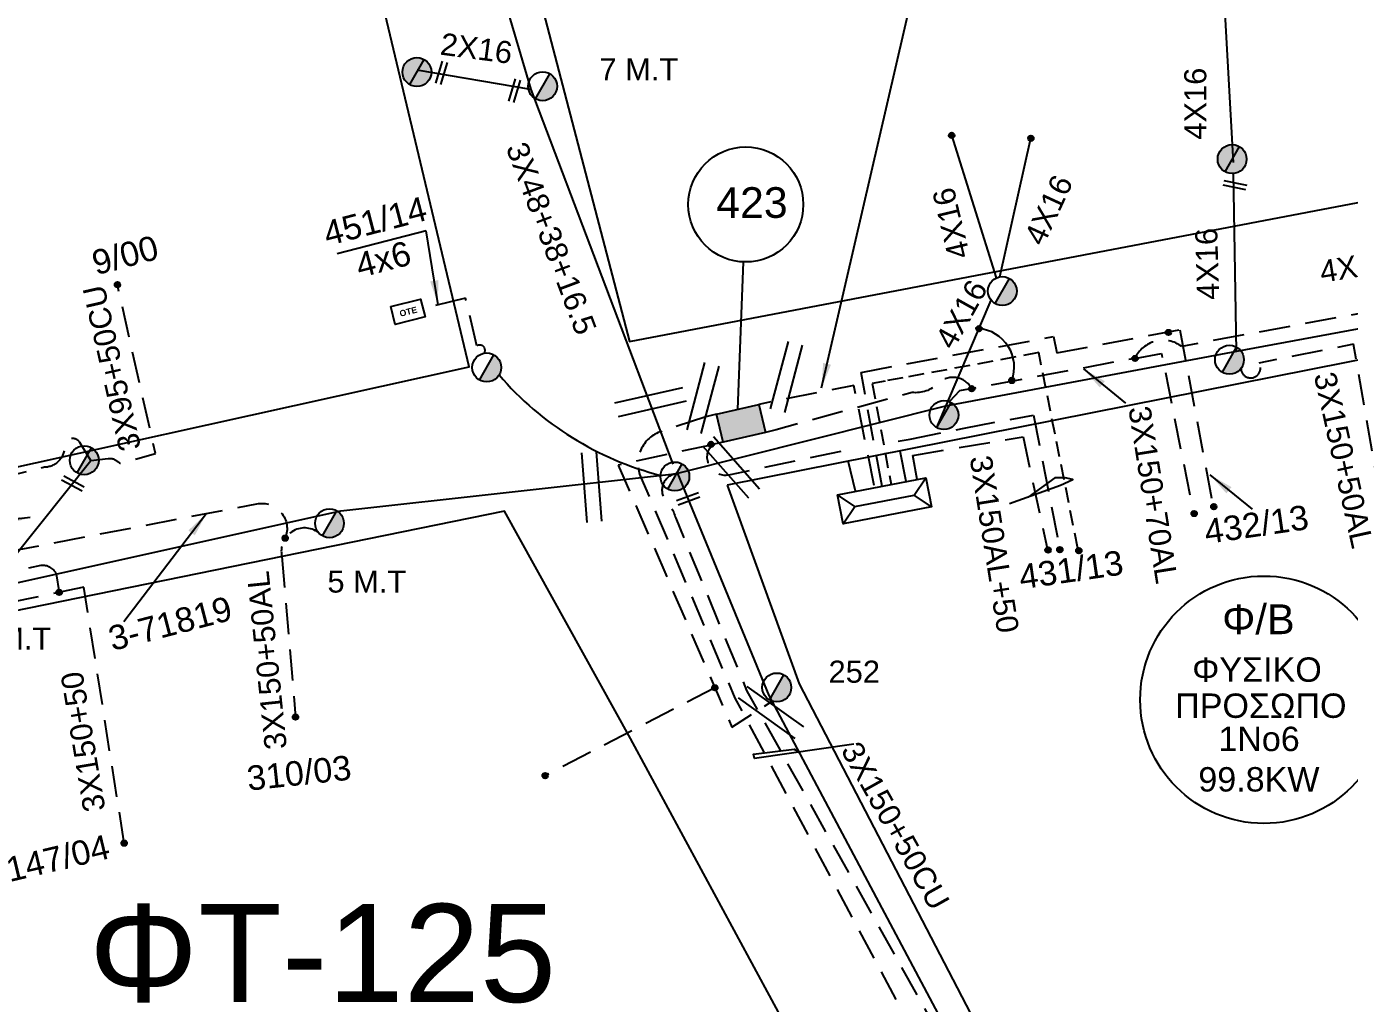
# Model space of a CAD drawing. Header units: millimetres. Extents: x 938 to 3112, y 793 to 1825.
# Drawn here: x 2578.7 to 2686.6, y 1379.7 to 1459.4 of the extents above; entities that cross this region are included whole.
import ezdxf
from ezdxf.enums import TextEntityAlignment as Align

# ---------------------------------------------------------------- set-up
doc = ezdxf.new("R2010")
doc.units = ezdxf.units.MM
doc.linetypes.add('DASHED', pattern=[19.05, 12.7, -6.35])
for name, color, linetype in [('Link Box 4 Διευθύνσεων', 7, 'Continuous'), ('Pillar OTE', 7, 'Continuous'), ('Γέφυρες Εναερίου Δικτύου', 7, 'Continuous'), ('Γυμνά εναέρια ΧΤ (1Φ)   2x16AL', 7, 'Continuous'), ('Γυμνά εναέρια ΧΤ και ΦΟΠ (3Φ)   4x50+16AL', 7, 'Continuous'), ('Εναέρια παροχή ΧΤ 4x16', 7, 'SYN_LINE'), ('Επιγραφές - Σχήματα', 7, 'Continuous'), ('Καλώδια ΧΤ   3x150+50AL', 7, 'DASHED'), ('Καλώδια ΧΤ   3x150+50CU', 7, 'DASHED'), ('Καλώδια ΧΤ   3x150+70AL', 7, 'DASHED'), ('Καλώδια ΧΤ   3x150AL+50CU', 7, 'DASHED'), ('Καλώδια ΧΤ   3x48+38+16.5', 7, 'DASHED'), ('Καλώδια ΧΤ   3x95+50CU', 7, 'DASHED'), ('Καλώδια ΧΤ   4X50+13', 7, 'Continuous'), ('Μηχανική τομή', 7, 'Continuous'), ('Στύλος Ξύλινος', 7, 'Continuous'), ('Στύλος Ξύλινος @ 1', 7, 'Continuous'), ('Στύλος ΦΜ', 7, 'Continuous'), ('Στύλος ΦΜ @ 1', 7, 'Continuous'), ('Συνδέσεις', 7, 'Continuous'), ('Συνεστραμμένα ΧΤ   3x70+54.6+25AL', 7, 'SYN_LINE'), ('Τομή', 7, 'Continuous'), ('Υποσταθμός πόλεως', 7, 'Continuous'), ('Υπόβαθρο ΔΕΗ', 7, 'Continuous'), ('Υπόγεια καλώδια Παροχών ΧΤ   4x6', 7, 'DASHED')]:
    doc.layers.add(name, color=color, linetype=linetype)
doc.styles.add('ar', font='arial.ttf')
doc.styles.get("Standard").update_dxf_attribs({"font": 'arial.ttf'})
doc.linetypes.add('SYN_LINE', pattern='A,0.5,-0.0001,["/\\/\\/\\/",Standard,S=0.1,R=0,X=0,Y=-0.05],-0.25', length=0.7501)
doc.dimstyles.new('ISO-25', dxfattribs={"dimtxt": 2.5, "dimasz": 2.5, "dimexe": 1.25, "dimexo": 0.625, "dimtad": 1, "dimtxsty": 'Standard', "dimcen": 2.5, "dimaunit": 2, "dimazin": 0, "dimtfac": 1, "dimtmove": 0, "dimatfit": 3, "dimfxl": 1, "dimarcsym": 0})

# ---------------------------------------------------------------- blocks, each defined once
blk = doc.blocks.new('LINK BOX 4 ΑΝΑΧΩΡΗΣΕΩΝ')
at = {"layer": 'Link Box 4 Διευθύνσεων', "ltscale": 40}
blk.add_hatch(color=256, dxfattribs=at).paths.add_polyline_path([(-3.54, 0), (-3.54, -4.67), (3.54, -4.67), (3.54, 0)])
for p, q in [((-3.54, 0), (-5.33, 0)), ((5.33, 0), (3.54, 0)), ((-3.54, -4.67), (-5.33, -4.67)), ((5.33, -4.67), (3.54, -4.67))]:
    blk.add_line(p, q, dxfattribs=at)
blk.add_lwpolyline([(-3.54, -4.67), (-3.54, 0), (3.54, 0), (3.54, -4.67)], close=True, dxfattribs=at)
blk = doc.blocks.new('ΥΠΑΡΧΩΝ ΤΣΙΜΕΝΤΕΝΙΟΣ ΣΤΥΛΟΣ')
at = {"layer": 'Στύλος ΦΜ'}
blk.add_hatch(color=256, dxfattribs=at).paths.add_polyline_path([(-1.29, -2.28, 0.574793), (2.62, 0, 0.268822), (1.3, 2.27)])
blk.add_line((-1.29, -2.28), (1.3, 2.27), dxfattribs=at)
blk.add_circle((0, 0), 2.62, dxfattribs=at)
at = {"layer": 'Στύλος ΦΜ', "flags": 4}
for tag, p in [('ΑΡΙΘΜΟΣ', (-4.68, 8.05)), ('ΤΥΠΟΣ', (-4.91, 3.03))]:
    blk.add_attdef(tag, p, '', height=4, dxfattribs=at)
blk = doc.blocks.new('ΤΟΜΗ')
at = {"layer": 'Τομή', "ltscale": 40}
for p, q in [((-5.68, 0), (5.68, 0)), ((5.68, -2.33), (-5.68, -2.33))]:
    blk.add_line(p, q, dxfattribs=at)
blk = doc.blocks.new('ΥΠΑΡΧΩΝ ΞΥΛΙΝΟΣ ΣΤΥΛΟΣ')
at = {"layer": 'Στύλος Ξύλινος'}
h = blk.add_hatch(color=7, dxfattribs=at)
h.paths.add_polyline_path([(-2.62, 0, 0.270008), (-1.29, -2.28), (1.3, 2.27, 0.576266)])
h.paths.add_polyline_path([(-1.29, -2.28, 0.574793), (2.62, 0, 0.268822), (1.3, 2.27)])
at = {"layer": 'Στύλος Ξύλινος', "color": 7}
blk.add_line((-1.29, -2.28), (1.3, 2.27), dxfattribs=at)
blk.add_circle((0, 0), 2.62, dxfattribs=at)
at = {"layer": 'Στύλος Ξύλινος', "flags": 4}
for tag, p in [('ΑΡΙΘΜΟΣ', (-4.91, 8.6)), ('ΤΥΠΟΣ', (-4.85, 3.39))]:
    blk.add_attdef(tag, p, '', height=4, dxfattribs=at)
blk = doc.blocks.new('_ΣΥΝΔΕΣΗ')
at = {"layer": 'Συνδέσεις', "linetype": 'SYN_LINE', "ltscale": 40}
blk.add_hatch(color=256, dxfattribs=at).paths.add_polyline_path([(0.5, -0.01, 1), (-0.5, -0.01, 1)])
at = {"layer": 'Συνδέσεις'}
blk.add_circle((0, -0.01), 0.5, dxfattribs=at)
blk = doc.blocks.new('ΜΗΧΑΝΙΚΗ ΤΟΜΗ')
at = {"layer": 'Μηχανική τομή', "ltscale": 40}
for p, q in [((-1.89, 0.78), (1.89, 0.78)), ((1.89, 0), (-1.89, 0))]:
    blk.add_line(p, q, dxfattribs=at)
blk = doc.blocks.new('ΥΠΟΣΤΑΘΜΟΣ ΠΟΛΕΩΣ')
at = {"layer": 'Υποσταθμός πόλεως', "linetype": 'Continuous', "ltscale": 40}
blk.add_lwpolyline([(-8.57, 2.82), (8.57, 2.82), (8.57, -2.82), (-8.57, -2.82)], close=True, dxfattribs=at)
for points in [[(-5.75, 0), (-8.57, 2.82)], [(5.75, 0), (8.57, 2.82)], [(-8.57, -2.82), (-5.75, 0)], [(-5.75, 0), (5.75, 0)], [(8.57, -2.82), (5.75, 0)]]:
    blk.add_lwpolyline(points, dxfattribs=at)
at = {"layer": 'Υποσταθμός πόλεως', "linetype": 'SYN_LINE', "ltscale": 40, "flags": 1}
for tag, p in [('ΜΕΤΑΣΧΗΜΑΤΙΣΜΟΣ', (10.6, 2.39)), ('ΙΣΧΥΣ', (10.58, -0.41)), ('ΑΡΙΘΜΟΣ', (10.7, -3.13))]:
    blk.add_attdef(tag, p, '', height=1.8, dxfattribs=at)
blk = doc.blocks.new('PILLAR ΟΤΕ')
at = {"layer": 'Pillar OTE', "ltscale": 40}
blk.add_lwpolyline([(-3.31, 2.02), (3.39, 2.02), (3.39, -1.99), (-3.31, -1.99)], close=True, dxfattribs=at)
at = {"layer": 'Pillar OTE', "insert": (-1.81, 0.71), "char_height": 1.3575, "width": 109.961, "attachment_point": 1}
blk.add_mtext('{\\fArial|b1|i0|c161|p34;OTE}', dxfattribs=at)

msp = doc.modelspace()

# ---------------------------------------------------------------- linework, layer by layer
at = {"layer": 'Γέφυρες Εναερίου Δικτύου', "color": 2, "linetype": 'DASHED', "ltscale": 0.2, "flags": 128}
msp.add_lwpolyline([(2669.11, 1432.33), (2671.28, 1432.74), (2673.88, 1419.74)], dxfattribs=at)
msp.add_lwpolyline([(2655.8, 1429.86, 0.505058), (2653.05, 1430.28, -0.231522), (2650.94, 1429.55), (2639.85, 1426.5)], format="xyb", dxfattribs=at)
at = {"layer": 'Γέφυρες Εναερίου Δικτύου', "color": 5, "linetype": 'DASHED', "ltscale": 0.2, "flags": 128}
for points in [[(2634.66, 1425.29), (2626.99, 1423.62), (2636.25, 1402.26), (2639.52, 1404.38)], [(2634.86, 1405.47), (2621.22, 1398.39)]]:
    msp.add_lwpolyline(points, dxfattribs=at)
msp.add_lwpolyline([(2646.32, 1421.5), (2645.52, 1424.81), (2636.11, 1422.84, -0.762728), (2634.66, 1425.29, -5.698767)], format="xyb", dxfattribs=at)
at = {"layer": 'Γυμνά εναέρια ΧΤ (1Φ)   2x16AL', "color": 173, "linetype": 'Continuous', "flags": 128}
msp.add_lwpolyline([(2604.74, 1515.58), (2616.14, 1466.89), (2619.85, 1454.26), (2610.6, 1455.83)], dxfattribs=at)
at = {"layer": 'Γυμνά εναέρια ΧΤ και ΦΟΠ (3Φ)   4x50+16AL', "color": 30, "linetype": 'Continuous', "ltscale": 0.2, "flags": 128}
msp.add_lwpolyline([(2735.12, 1443.13, 0.655269), (2732.55, 1446.05, 0.121975), (2730.03, 1443.99, -0.093009), (2728.21, 1442.31), (2677.39, 1432.9), (2653.67, 1428.43), (2631.81, 1422.94)], format="xyb", dxfattribs=at)
at = {"layer": 'Εναέρια παροχή ΧΤ 4x16', "color": 30, "linetype": 'SYN_LINE', "ltscale": 15, "flags": 128}
for points in [[(2677.14, 1448.3), (2676.47, 1460.45)], [(2677.39, 1432.9), (2677.15, 1447.49)]]:
    msp.add_lwpolyline(points, dxfattribs=at)
at = {"layer": 'Εναέρια παροχή ΧΤ 4x16', "color": 2, "linetype": 'SYN_LINE', "ltscale": 15, "flags": 128}
for points in [[(2657.83, 1438.9), (2654.18, 1450.53)], [(2658.1, 1438.98), (2660.63, 1450.29)], [(2652.96, 1426.69), (2657.39, 1437.07)]]:
    msp.add_lwpolyline(points, dxfattribs=at)
at = {"layer": 'Επιγραφές - Σχήματα', "linetype": 'Continuous', "ltscale": 0.2}
msp.add_line((2636.73, 1428.17), (2637.2, 1440.19), dxfattribs=at)
for points in [[(2658.89, 1420.49), (2663.03, 1421.99), (2664.04, 1422.45), (2663.43, 1422.6), (2662.57, 1422.58), (2660.42, 1421), (2660.42, 1421)], [(2646.18, 1400.86), (2638.08, 1399.7), (2638.01, 1400.05), (2641.33, 1400.45), (2641.73, 1400.22)]]:
    msp.add_lwpolyline(points, dxfattribs=at)
msp.add_circle((2637.38, 1444.88), 4.69, dxfattribs=at)
at = {"layer": 'Επιγραφές - Σχήματα', "color": 202}
msp.add_circle((2679.63, 1404.49), 10.09, dxfattribs=at)
at = {"layer": 'Επιγραφές - Σχήματα', "linetype": 'Continuous', "ltscale": 0.2}
msp.add_arc((2656.13, 1431.63), 3.14, 339.3682, 85.3518, dxfattribs=at)
at = {"layer": 'Καλώδια ΧΤ   3x150+50AL', "color": 7, "linetype": 'DASHED', "ltscale": 0.2}
msp.add_lwpolyline([(2614.54, 1437.24), (2614.54, 1437.24)], dxfattribs=at)
at = {"layer": 'Καλώδια ΧΤ   3x150+50AL', "color": 30, "linetype": 'DASHED', "ltscale": 0.2, "flags": 128}
msp.add_lwpolyline([(2689.11, 1421.02), (2686.93, 1433.48), (2679.22, 1431.95)], dxfattribs=at)
at = {"layer": 'Καλώδια ΧΤ   3x150+50AL', "color": 133, "linetype": 'DASHED', "ltscale": 0.2, "flags": 128}
msp.add_lwpolyline([(2647.86, 1421.96), (2646.2, 1430.12), (2639.32, 1428.77)], dxfattribs=at)
at = {"layer": 'Καλώδια ΧΤ   3x150+50AL', "color": 27, "linetype": 'DASHED', "ltscale": 0.2, "flags": 128}
msp.add_lwpolyline([(2564.6, 1405.58), (2563.06, 1413.84), (2597.51, 1420.47, -0.593076), (2599.83, 1417.66, -0.414218)], format="xyb", dxfattribs=at)
msp.add_lwpolyline([(2599.55, 1416.17), (2600.67, 1403.07)], dxfattribs=at)
at = {"layer": 'Καλώδια ΧΤ   3x150+50AL', "color": 30, "linetype": 'DASHED', "ltscale": 0.2}
msp.add_arc((2678.55, 1431.53), 0.794, 181.559, 32.4373, dxfattribs=at)
at = {"layer": 'Καλώδια ΧΤ   3x150+50AL', "color": 27, "linetype": 'DASHED', "ltscale": 0.2}
msp.add_arc((2601.41, 1416.6), 1.9, 53.0382, 193.0084, dxfattribs=at)
at = {"layer": 'Καλώδια ΧΤ   3x150+50CU', "color": 1, "linetype": 'DASHED', "ltscale": 0.2}
msp.add_line((2581.16, 1414.77), (2581.4, 1413.24), dxfattribs=at)
at = {"layer": 'Καλώδια ΧΤ   3x150+50CU', "color": 6, "linetype": 'DASHED', "ltscale": 0.2}
for points in [[(2648.49, 1421.89), (2646.78, 1431.19), (2662.47, 1434.11), (2662.74, 1432.78), (2672.78, 1434.67)], [(2672.78, 1434.67), (2675.53, 1420.01)]]:
    msp.add_lwpolyline(points, dxfattribs=at)
at = {"layer": 'Καλώδια ΧΤ   3x150+50CU', "color": 151, "linetype": 'DASHED', "ltscale": 0.1}
msp.add_lwpolyline([(2664.46, 1416.82), (2661.27, 1432.8), (2650.2, 1430.74), (2650.2, 1430.74), (2648.76, 1430.48), (2647.7, 1430.28), (2649.23, 1422.04)], dxfattribs=at)
at = {"layer": 'Καλώδια ΧΤ   3x150+50CU', "color": 6, "linetype": 'DASHED', "ltscale": 0.2, "flags": 128}
msp.add_lwpolyline([(2634.13, 1427.57), (2630.5, 1426.38, 0.445729), (2628.83, 1422.61), (2636.5, 1404.61), (2652.08, 1375.43), (2659.17, 1364.26, -0.263519), (2659.27, 1362.3, 0.209889), (2659.02, 1357.56, 0.15186), (2661.66, 1352.24, -0.034995), (2662.84, 1350.82), (2678.41, 1322.97, -0.216623), (2678.68, 1319.75, 0.551207), (2683.75, 1313.27), (2684.7, 1288.1, 0.633874), (2684.96, 1283.93, 0.791815)], format="xyb", dxfattribs=at)
at = {"layer": 'Καλώδια ΧΤ   3x150+50CU', "color": 202, "linetype": 'DASHED', "ltscale": 0.2}
msp.add_lwpolyline([(2650.45, 1422.28), (2649.82, 1425.57), (2650.79, 1425.75), (2655.19, 1426.65), (2660.84, 1427.71), (2662.97, 1416.86)], dxfattribs=at)
at = {"layer": 'Καλώδια ΧΤ   3x150+50CU', "color": 62, "linetype": 'DASHED', "ltscale": 0.2}
msp.add_lwpolyline([(2651.35, 1422.45), (2651.01, 1424.42), (2659.99, 1425.93), (2661.96, 1416.85)], dxfattribs=at)
at = {"layer": 'Καλώδια ΧΤ   3x150+50CU', "color": 1, "linetype": 'DASHED', "ltscale": 0.2, "flags": 128}
for points in [[(2631.81, 1422.94, 0.526197), (2630.68, 1420.99, -0.127912), (2631.67, 1419.29), (2637.45, 1405.25), (2661.1, 1362.96, 0.804725), (2663.55, 1357.44)], [(2581.16, 1414.77, 0.320101), (2579.91, 1415.43), (2565.11, 1412.43), (2566.21, 1405.84)]]:
    msp.add_lwpolyline(points, format="xyb", dxfattribs=at)
for points in [[(2583.41, 1413.66), (2577.41, 1412.41)], [(2586.7, 1392.8), (2583.41, 1413.66)]]:
    msp.add_lwpolyline(points, dxfattribs=at)
at = {"layer": 'Καλώδια ΧΤ   3x150+70AL', "color": 2, "linetype": 'DASHED', "ltscale": 0.2, "flags": 128}
msp.add_lwpolyline([(2736.51, 1442.8, 0.747461), (2730.07, 1446.63, 0.146328), (2728.26, 1443.55), (2672.93, 1433.3, 0.477196), (2669.11, 1432.33), (2654.8, 1429.67), (2653.59, 1428.41)], format="xyb", dxfattribs=at)
at = {"layer": 'Καλώδια ΧΤ   3x150AL+50CU', "color": 1, "linetype": 'DASHED', "ltscale": 0.2, "flags": 128}
msp.add_lwpolyline([(2583.99, 1423.99), (2583.09, 1425.47, 0.760512), (2581.83, 1425.11, -0.414502), (2580.19, 1423.45), (2565.21, 1419.73), (2561.25, 1438.94)], format="xyb", dxfattribs=at)
at = {"layer": 'Καλώδια ΧΤ   3x48+38+16.5', "color": 173, "linetype": 'Continuous', "ltscale": 0.2, "flags": 128}
msp.add_lwpolyline([(2619.85, 1454.26), (2631.43, 1423.71)], dxfattribs=at)
at = {"layer": 'Καλώδια ΧΤ   3x48+38+16.5', "color": 85, "linetype": 'Continuous', "ltscale": 0.2, "flags": 128}
msp.add_lwpolyline([(2631.81, 1422.94), (2639.27, 1404.84), (2654.68, 1375.84), (2662.39, 1362.41)], dxfattribs=at)
at = {"layer": 'Καλώδια ΧΤ   3x95+50CU', "color": 1, "linetype": 'DASHED', "ltscale": 0.2, "flags": 128}
msp.add_lwpolyline([(2583.99, 1423.99), (2585.4, 1424.17, -0.230646), (2586.18, 1423.91, 0.369754), (2586.83, 1423.87), (2589.25, 1424.56), (2586.15, 1438.34)], format="xyb", dxfattribs=at)
at = {"layer": 'Καλώδια ΧΤ   4X50+13', "color": 27, "flags": 128}
msp.add_lwpolyline([(2575.58, 1413.51), (2604.37, 1419.91), (2631.81, 1422.94)], dxfattribs=at)
at = {"layer": 'Συνεστραμμένα ΧΤ   3x70+54.6+25AL', "color": 1, "linetype": 'SYN_LINE', "ltscale": 15, "flags": 128}
msp.add_lwpolyline([(2575.58, 1413.51), (2583.99, 1423.99)], dxfattribs=at)
at = {"layer": 'Συνεστραμμένα ΧΤ   3x70+54.6+25AL', "linetype": 'SYN_LINE', "ltscale": 10}
msp.add_arc((2636.9, 1447.87), 25.9, 220.6964, 255.5286, dxfattribs=at)
at = {"layer": 'Υπόβαθρο ΔΕΗ', "flags": 128}
msp.add_lwpolyline([(2608.91, 1524.05), (2606.24, 1516.63), (2627.91, 1433.7), (2724.92, 1452.23), (2727.88, 1458.45), (2680.7, 1541.27)], close=True, dxfattribs=at)
msp.add_lwpolyline([(2608.91, 1524.05), (2606.24, 1516.63), (2627.91, 1433.7), (2724.92, 1452.23), (2727.88, 1458.45), (2680.7, 1541.27)], close=True, dxfattribs=at)
for points in [[(2346.48, 1459.94), (2328.97, 1435.01), (2376.24, 1412.09), (2421.56, 1391.17), (2497.45, 1407.45), (2565.19, 1420.67), (2614.84, 1431.63), (2596.06, 1510.54), (2585.95, 1517.87), (2487.3, 1493.93), (2401.78, 1473.45), (2346.48, 1459.94)], [(2346.48, 1459.94), (2328.97, 1435.01), (2376.24, 1412.09), (2421.56, 1391.17), (2497.45, 1407.45), (2565.19, 1420.67), (2614.84, 1431.63), (2596.06, 1510.54), (2585.95, 1517.87), (2487.3, 1493.93), (2401.78, 1473.45), (2346.48, 1459.94)], [(2611.31, 1442.72), (2604.07, 1440.85)], [(2447.63, 1387.6), (2447.87, 1379.47), (2552.94, 1333.81), (2596.72, 1314.83), (2670.32, 1320.44), (2671.21, 1321.41), (2627.99, 1401.32), (2617.71, 1419.87), (2556.63, 1407.41), (2565.02, 1357.07)], [(2447.63, 1387.6), (2447.87, 1379.47), (2552.94, 1333.81), (2596.72, 1314.83), (2670.32, 1320.44), (2671.21, 1321.41), (2627.99, 1401.32), (2617.71, 1419.87), (2556.63, 1407.41), (2565.02, 1357.07)]]:
    msp.add_lwpolyline(points, dxfattribs=at)
msp.add_lwpolyline([(2635.87, 1422), (2641.73, 1405.78), (2685.44, 1321.68), (2786.9, 1327.23, 0.197116), (2796.92, 1340.16), (2778.41, 1375.51), (2746.83, 1436.61), (2730.9, 1440.82), (2635.87, 1422)], format="xyb", dxfattribs=at)
msp.add_lwpolyline([(2635.87, 1422), (2641.73, 1405.78), (2685.44, 1321.68), (2786.9, 1327.23, 0.197116), (2796.92, 1340.16), (2778.41, 1375.51), (2746.83, 1436.61), (2730.9, 1440.82), (2635.87, 1422)], format="xyb", dxfattribs=at)
at = {"layer": 'Υπόγεια καλώδια Παροχών ΧΤ   4x6', "color": 7, "linetype": 'DASHED', "ltscale": 0.2}
msp.add_lwpolyline([(2616.06, 1432.76, 0.801371), (2615.46, 1433.35), (2614.54, 1437.24), (2611.08, 1436.41)], format="xyb", dxfattribs=at)

# ---------------------------------------------------------------- block references
at = {"layer": 'Link Box 4 Διευθύνσεων', "xscale": 0.4999999999999859, "yscale": 0.4999999999999859, "zscale": 0.4999999999999859, "rotation": 13.04359598408522}
msp.add_blockref('LINK BOX 4 ΑΝΑΧΩΡΗΣΕΩΝ', (2636.73, 1428.17), dxfattribs=at)
at = {"layer": 'Pillar OTE', "xscale": 0.375, "yscale": 0.375, "zscale": 0.375, "rotation": 14.11795669338742}
msp.add_blockref('PILLAR ΟΤΕ', (2609.82, 1436.12), dxfattribs=at)
at = {"layer": 'Μηχανική τομή'}
for p, xscale, yscale, zscale, rotation in [((2612.76, 1455.56), 0.5000000000004134, 0.5000000000004134, 0.5000000000004134, 73.80898064288597), ((2618.71, 1454.11), 0.5000000000004134, 0.5000000000004134, 0.5000000000004134, 73.80898064288597), ((2677.22, 1446.26), 0.500000000000302, 0.500000000000302, 0.500000000000302, 348.8584296430935), ((2582.43, 1421.96), 0.499999999999881, 0.499999999999881, 0.499999999999881, 331.6461857515573), ((2632.76, 1420.69), 0.5000000000003455, 0.5000000000003455, 0.5000000000003455, 19.91667185463837)]:
    msp.add_blockref('ΜΗΧΑΝΙΚΗ ΤΟΜΗ', p, dxfattribs=dict(at, xscale=xscale, yscale=yscale, zscale=zscale, rotation=rotation))
at = {"layer": 'Στύλος Ξύλινος @ 1', "ltscale": 40, "xscale": 0.4499999999998181, "yscale": 0.4499999999998181, "zscale": 0.4499999999998181}
for p in [(2610.57, 1455.68), (2677.04, 1448.58)]:
    msp.add_blockref('ΥΠΑΡΧΩΝ ΞΥΛΙΝΟΣ ΣΤΥΛΟΣ', p, dxfattribs=at)
at = {"layer": 'Στύλος ΦΜ @ 1', "ltscale": 40}
ref = msp.add_blockref('ΥΠΑΡΧΩΝ ΤΣΙΜΕΝΤΕΝΙΟΣ ΣΤΥΛΟΣ', (2620.82, 1454.52), dxfattribs=dict(at, xscale=0.4499999999998181, yscale=0.4499999999998181, zscale=0.4499999999998181))
ref.add_attrib('ΤΥΠΟΣ', '7 M.T', (2625.45, 1455.01), dxfattribs={"layer": 'Στύλος ΦΜ', "height": 1.8, "flags": 4})
ref = msp.add_blockref('ΥΠΑΡΧΩΝ ΤΣΙΜΕΝΤΕΝΙΟΣ ΣΤΥΛΟΣ', (2620.82, 1454.52), dxfattribs=dict(at, xscale=0.4499999999998181, yscale=0.4499999999998181, zscale=0.4499999999998181))
ref.add_attrib('ΤΥΠΟΣ', '7 M.T', (2625.45, 1455.01), dxfattribs={"layer": 'Στύλος ΦΜ', "height": 1.8, "flags": 4})
at = {"layer": 'Στύλος ΦΜ @ 1', "ltscale": 40, "xscale": 0.4499999999998181, "yscale": 0.4499999999998181, "zscale": 0.4499999999998181}
for p in [(2658.3, 1437.82), (2658.3, 1437.82), (2616.26, 1431.59), (2676.82, 1432.22), (2676.82, 1432.22), (2653.54, 1427.71), (2583.44, 1424.02), (2583.44, 1424.02), (2631.6, 1422.7), (2631.6, 1422.7)]:
    msp.add_blockref('ΥΠΑΡΧΩΝ ΤΣΙΜΕΝΤΕΝΙΟΣ ΣΤΥΛΟΣ', p, dxfattribs=at)
at = {"layer": 'Στύλος ΦΜ @ 1', "ltscale": 40}
ref = msp.add_blockref('ΥΠΑΡΧΩΝ ΤΣΙΜΕΝΤΕΝΙΟΣ ΣΤΥΛΟΣ', (2603.44, 1418.88), dxfattribs=dict(at, xscale=0.4499999999998181, yscale=0.4499999999998181, zscale=0.4499999999998181))
ref.add_attrib('ΤΥΠΟΣ', '5 M.T', (2603.27, 1413.23), dxfattribs={"layer": 'Στύλος ΦΜ', "height": 1.8, "flags": 4})
ref = msp.add_blockref('ΥΠΑΡΧΩΝ ΤΣΙΜΕΝΤΕΝΙΟΣ ΣΤΥΛΟΣ', (2603.44, 1418.88), dxfattribs=dict(at, xscale=0.4499999999998181, yscale=0.4499999999998181, zscale=0.4499999999998181))
ref.add_attrib('ΤΥΠΟΣ', '5 M.T', (2603.27, 1413.23), dxfattribs={"layer": 'Στύλος ΦΜ', "height": 1.8, "flags": 4})
ref = msp.add_blockref('ΥΠΑΡΧΩΝ ΤΣΙΜΕΝΤΕΝΙΟΣ ΣΤΥΛΟΣ', (2575.57, 1412.33), dxfattribs=dict(at, xscale=0.4499999999998181, yscale=0.4499999999998181, zscale=0.4499999999998181))
ref.add_attrib('ΤΥΠΟΣ', '4 M.T', (2574.32, 1408.58), dxfattribs={"layer": 'Στύλος ΦΜ', "height": 1.8, "flags": 4})
ref = msp.add_blockref('ΥΠΑΡΧΩΝ ΤΣΙΜΕΝΤΕΝΙΟΣ ΣΤΥΛΟΣ', (2575.57, 1412.33), dxfattribs=dict(at, xscale=0.4499999999998181, yscale=0.4499999999998181, zscale=0.4499999999998181))
ref.add_attrib('ΤΥΠΟΣ', '4 M.T', (2574.32, 1408.58), dxfattribs={"layer": 'Στύλος ΦΜ', "height": 1.8, "flags": 4})
ref = msp.add_blockref('ΥΠΑΡΧΩΝ ΤΣΙΜΕΝΤΕΝΙΟΣ ΣΤΥΛΟΣ', (2639.91, 1405.49), dxfattribs=dict(at, xscale=0.4499999999998181, yscale=0.4499999999998181, zscale=0.4499999999998181))
ref.add_attrib('ΤΥΠΟΣ', '252', (2644.13, 1405.88), dxfattribs={"layer": 'Στύλος ΦΜ', "height": 1.8, "flags": 4})
ref = msp.add_blockref('ΥΠΑΡΧΩΝ ΤΣΙΜΕΝΤΕΝΙΟΣ ΣΤΥΛΟΣ', (2639.91, 1405.49), dxfattribs=dict(at, xscale=0.4499999999998181, yscale=0.4499999999998181, zscale=0.4499999999998181))
ref.add_attrib('ΤΥΠΟΣ', '252', (2644.13, 1405.88), dxfattribs={"layer": 'Στύλος ΦΜ', "height": 1.8, "flags": 4})
at = {"layer": 'Συνδέσεις', "xscale": 0.4500000000000455, "yscale": 0.4500000000000455, "zscale": 0.4500000000000455}
for p in [(2654.17, 1450.52), (2660.63, 1450.28), (2586.15, 1438.34), (2656.4, 1434.76), (2671.84, 1434.45), (2669.12, 1432.33), (2659.07, 1430.53), (2655.8, 1429.86), (2634.55, 1425.32), (2673.94, 1419.68), (2675.54, 1420.24), (2599.83, 1417.67), (2662.03, 1416.7), (2662.99, 1416.74), (2664.54, 1416.65), (2581.4, 1413.25), (2634.86, 1405.47), (2600.67, 1403.08), (2621.02, 1398.31), (2586.7, 1392.8)]:
    msp.add_blockref('_ΣΥΝΔΕΣΗ', p, dxfattribs=at)
at = {"layer": 'Τομή'}
for p, xscale, yscale, zscale, rotation in [((2640.13, 1430.96), 0.4999999999999907, 0.4999999999999907, 0.4999999999999907, 75.11219502106972), ((2633.32, 1429.26), 0.4999999999999907, 0.4999999999999907, 0.4999999999999907, 75.11219502106972), ((2629.48, 1429.33), 0.5000000000000254, 0.5000000000000254, 0.5000000000000254, 12.927388643139), ((2629.48, 1429.33), 0.5000000000000254, 0.5000000000000254, 0.5000000000000254, 12.927388643139), ((2635.76, 1423.05), 0.4999999999999907, 0.4999999999999907, 0.4999999999999907, 131.408517839352), ((2624.24, 1421.79), 0.5000000000000163, 0.5000000000000163, 0.5000000000000163, 94.40251505607074), ((2624.24, 1421.79), 0.5000000000000163, 0.5000000000000163, 0.5000000000000163, 94.40251505607074), ((2639.09, 1402.98), 0.4999999999999906, 0.4999999999999906, 0.4999999999999906, 144.3930592924493)]:
    msp.add_blockref('ΤΟΜΗ', p, dxfattribs=dict(at, xscale=xscale, yscale=yscale, zscale=zscale, rotation=rotation))
at = {"layer": 'Υποσταθμός πόλεως', "xscale": 0.4274810073917513, "yscale": 0.4274810073917513, "zscale": 0.4274810073917513, "rotation": 10.86337695819771}
msp.add_blockref('ΥΠΟΣΤΑΘΜΟΣ ΠΟΛΕΩΣ', (2648.69, 1420.71), dxfattribs=at)

# ---------------------------------------------------------------- texts
at = {"layer": 'Γυμνά εναέρια ΧΤ (1Φ)   2x16AL', "ltscale": 20}
msp.add_text('2X16', height=1.8, rotation=352.4865, dxfattribs=at).set_placement((2615.42, 1457.62), align=Align.MIDDLE)
at = {"layer": 'Γυμνά εναέρια ΧΤ και ΦΟΠ (3Φ)   4x50+16AL'}
msp.add_text('4X50+16/5', height=1.8, rotation=9.2213, dxfattribs=at).set_placement((2690.23, 1440.39), align=Align.MIDDLE)
at = {"layer": 'Εναέρια παροχή ΧΤ 4x16', "ltscale": 20}
for rotation, p in [(90, (2674.03, 1453.1)), (65.2042, (2662.06, 1444.44)), (103.4048, (2654.12, 1443.33)), (91.6382, (2675, 1440.03)), (60.8413, (2654.95, 1435.94))]:
    msp.add_text('4X16', height=1.8, rotation=rotation, dxfattribs=at).set_placement(p, align=Align.MIDDLE)
at = {"layer": 'Επιγραφές - Σχήματα', "color": 1, "style": 'ar'}
for s, height, p in [('Φ/Β', 2.43, (2679.18, 1411.1)), ('ΦΥΣΙΚΟ ', 1.988, (2679.45, 1406.95)), ('1No6', 1.988, (2679.23, 1401.3)), ('99.8KW', 1.988, (2679.22, 1398))]:
    msp.add_text(s, height=height, dxfattribs=at).set_placement(p, align=Align.MIDDLE)
at = {"layer": 'Επιγραφές - Σχήματα', "linetype": 'Continuous', "ltscale": 0.2, "insert": (2634.97, 1446.29), "char_height": 2.5, "width": 3.8237, "attachment_point": 1}
msp.add_mtext('423', dxfattribs=at)
at = {"layer": 'Επιγραφές - Σχήματα', "linetype": 'DASHED', "ltscale": 0.2, "char_height": 2, "width": 17.7581, "attachment_point": 1}
for s, insert, rotation in [('451/14', (2602.76, 1443.42), 14.6225), ('9/00', (2583.89, 1441.04), 14.6225), ('4x6', (2605.39, 1440.82), 14.6225), ('432/13', (2674.64, 1419.17), 8.2944), ('431/13', (2659.53, 1415.47), 8.2944), ('3-71819', (2585.23, 1410.39), 14.6225), ('310/03', (2596.6, 1399.06), 6.1716), ('147/04', (2576.89, 1391.56), 13.3548)]:
    msp.add_mtext(s, dxfattribs=dict(at, insert=insert, rotation=rotation))
at = {"layer": 'Επιγραφές - Σχήματα', "color": 1, "insert": (2672.39, 1405), "char_height": 1.988, "width": 14.3132, "attachment_point": 1}
msp.add_mtext('ΠΡΟΣΩΠΟ', dxfattribs=at)
at = {"layer": 'Επιγραφές - Σχήματα', "linetype": 'DASHED', "ltscale": 0.2, "insert": (2583.81, 1387.84), "char_height": 8, "width": 24.9768, "attachment_point": 1}
msp.add_mtext('ΦΤ-125', dxfattribs=at)
at = {"layer": 'Καλώδια ΧΤ   3x150+50AL', "ltscale": 0.2}
for rotation, p in [(282.4189, (2686.14, 1424.04)), (95.8769, (2598.33, 1407.7))]:
    msp.add_text('3X150+50AL', height=1.8, rotation=rotation, dxfattribs=at).set_placement(p, align=Align.MIDDLE)
at = {"layer": 'Καλώδια ΧΤ   3x150+50CU', "linetype": 'DASHED', "ltscale": 0.2}
msp.add_text('3X150+50', height=1.8, rotation=99.5034, dxfattribs=at).set_placement((2583.34, 1401.06), align=Align.MIDDLE)
at = {"layer": 'Καλώδια ΧΤ   3x150+50CU', "ltscale": 0.2}
msp.add_text('3X150+50CU', height=1.8, rotation=299.3333, dxfattribs=at).set_placement((2649.59, 1394.21), align=Align.MIDDLE)
at = {"layer": 'Καλώδια ΧΤ   3x150+70AL', "linetype": 'DASHED', "ltscale": 0.2}
for s, p in [('3X150+70AL', (2670.6, 1421.21)), ('3X150AL+50', (2657.66, 1417.18))]:
    msp.add_text(s, height=1.8, rotation=278.9785, dxfattribs=at).set_placement(p, align=Align.MIDDLE)
at = {"layer": 'Καλώδια ΧΤ   3x48+38+16.5', "ltscale": 0.2}
msp.add_text('3X48+38+16.5', height=1.8, rotation=290.5739, dxfattribs=at).set_placement((2621.54, 1442.12), align=Align.MIDDLE)
at = {"layer": 'Καλώδια ΧΤ   3x95+50CU', "linetype": 'DASHED', "ltscale": 0.2}
msp.add_text('3X95+50CU', height=1.8, rotation=102.7571, dxfattribs=at).set_placement((2585.69, 1431.53), align=Align.MIDDLE)

# ---------------------------------------------------------------- leaders
at = {"layer": 'Επιγραφές - Σχήματα', "ltscale": 40}
for points in [[(2643.56, 1429.94), (2651.41, 1463.94)], [(2612.3, 1436.69), (2611.31, 1442.72)], [(2664.91, 1431.48), (2668.34, 1428.67)], [(2675.23, 1422.84), (2678.66, 1420.03)], [(2593.41, 1419.69), (2586.68, 1410.85)], [(2579.04, 1419.34), (2569.7, 1418.26)]]:
    msp.add_leader(points, dimstyle='ISO-25', override={"dimasz": 2, "dimtad": 0}, dxfattribs=at)

doc.saveas('drawing.dxf')
